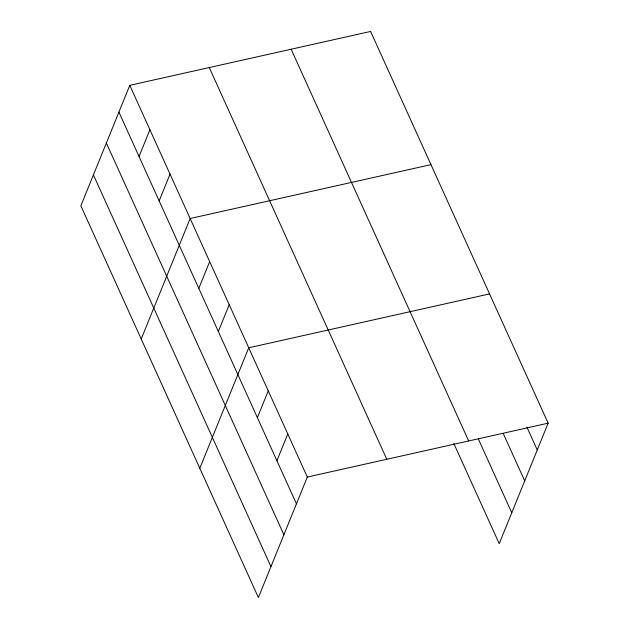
<?xml version="1.0" encoding="UTF-8"?>
<svg xmlns="http://www.w3.org/2000/svg" width="629" height="629" viewBox="0 0 629 629"><rect width="100%" height="100%" fill="white"/><g stroke="black" fill="none" stroke-linecap="round" stroke-linejoin="round"><path stroke-width="0.94" d="M129.786 85.332L80.858 205.817L258.393 597.55L307.314 477.057L129.786 85.332L370.607 31.45L548.142 423.183L499.214 543.668L453.784 443.421M139.033 156.503L149.906 129.723M159.153 200.895L170.027 174.123M141.218 339.007L190.147 218.515L430.967 164.641M198.803 288.381L209.677 261.609M218.334 331.475L229.2 304.695M199.802 468.283L248.73 347.79L489.559 293.908M257.387 417.656L268.261 390.876M276.917 460.743L287.791 433.971M307.314 477.057L548.142 423.183M526.905 427.091L537.268 449.955M503.192 433.397L524.712 480.886M478.292 438.877L511.77 512.745M291.141 49.227L468.668 440.96M209.26 67.547L386.788 459.28M118.912 112.104L296.448 503.837M106.356 143.027L283.883 534.76M93.414 174.893L270.95 566.627"/></g></svg>
